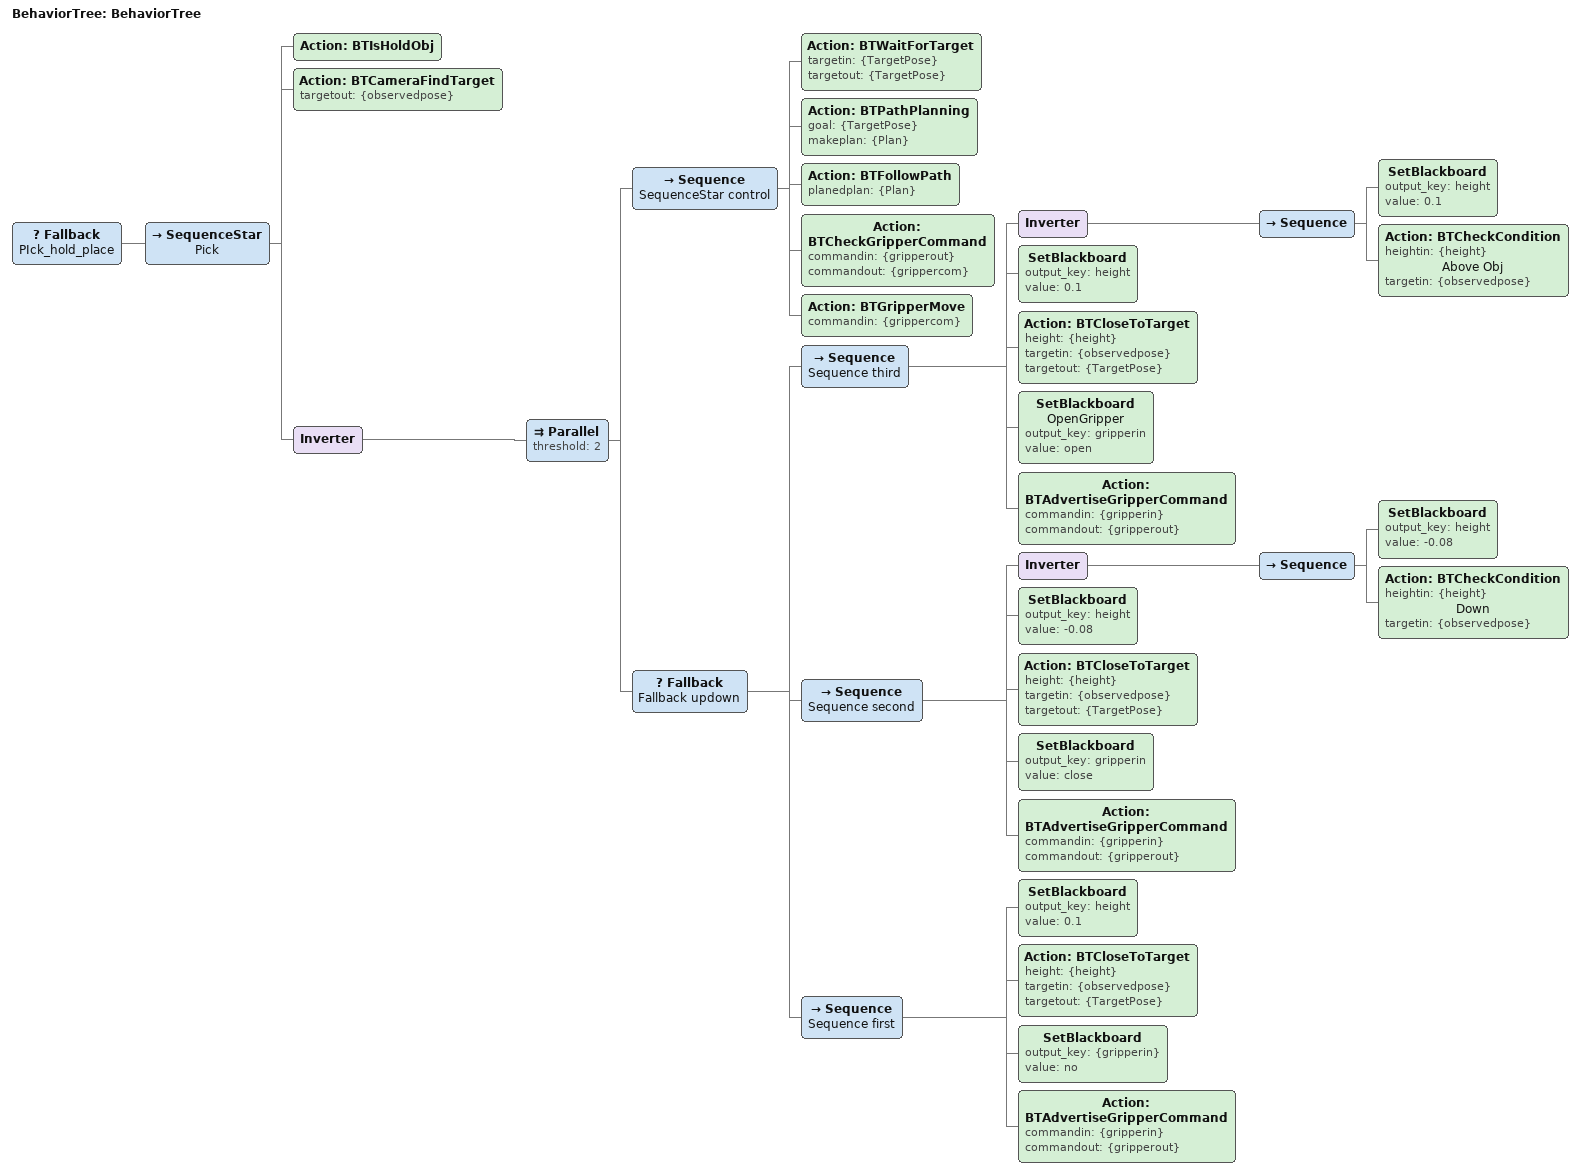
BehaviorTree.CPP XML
<?xml version="1.0"?>
<root main_tree_to_execute="BehaviorTree">
    <BehaviorTree ID="BehaviorTree">
        <Fallback name="PIck_hold_place">
            <SequenceStar name="Pick">
                <Action ID="BTIsHoldObj"/>
                <Action ID="BTCameraFindTarget" targetout="{observedpose}"/>
                <Inverter>
                    <Parallel threshold="2">
                        <Sequence name="SequenceStar control">
                            <Action ID="BTWaitForTarget" targetin="{TargetPose}" targetout="{TargetPose}"/>
                            <Action ID="BTPathPlanning" goal="{TargetPose}" makeplan="{Plan}"/>
                            <Action ID="BTFollowPath" planedplan="{Plan}"/>
                            <Action ID="BTCheckGripperCommand" commandin="{gripperout}" commandout="{grippercom}"/>
                            <Action ID="BTGripperMove" commandin="{grippercom}"/>
                        </Sequence>
                        <Fallback name="Fallback updown">
                            <Sequence name="Sequence third">
                                <Inverter>
                                    <Sequence>
                                        <SetBlackboard output_key="height" value="0.1"/>
                                        <Action ID="BTCheckCondition" heightin="{height}" name="Above Obj" targetin="{observedpose}"/>
                                    </Sequence>
                                </Inverter>
                                <SetBlackboard output_key="height" value="0.1"/>
                                <Action ID="BTCloseToTarget" height="{height}" targetin="{observedpose}" targetout="{TargetPose}"/>
                                <SetBlackboard name="OpenGripper" output_key="gripperin" value="open"/>
                                <Action ID="BTAdvertiseGripperCommand" commandin="{gripperin}" commandout="{gripperout}"/>
                            </Sequence>
                            <Sequence name="Sequence second">
                                <Inverter>
                                    <Sequence>
                                        <SetBlackboard output_key="height" value="-0.08"/>
                                        <Action ID="BTCheckCondition" heightin="{height}" name="Down" targetin="{observedpose}"/>
                                    </Sequence>
                                </Inverter>
                                <SetBlackboard output_key="height" value="-0.08"/>
                                <Action ID="BTCloseToTarget" height="{height}" targetin="{observedpose}" targetout="{TargetPose}"/>
                                <SetBlackboard output_key="gripperin" value="close"/>
                                <Action ID="BTAdvertiseGripperCommand" commandin="{gripperin}" commandout="{gripperout}"/>
                            </Sequence>
                            <Sequence name="Sequence first">
                                <SetBlackboard output_key="height" value="0.1"/>
                                <Action ID="BTCloseToTarget" height="{height}" targetin="{observedpose}" targetout="{TargetPose}"/>
                                <SetBlackboard output_key="{gripperin}" value="no"/>
                                <Action ID="BTAdvertiseGripperCommand" commandin="{gripperin}" commandout="{gripperout}"/>
                            </Sequence>
                        </Fallback>
                    </Parallel>
                </Inverter>
            </SequenceStar>
        </Fallback>
    </BehaviorTree>
</root>
